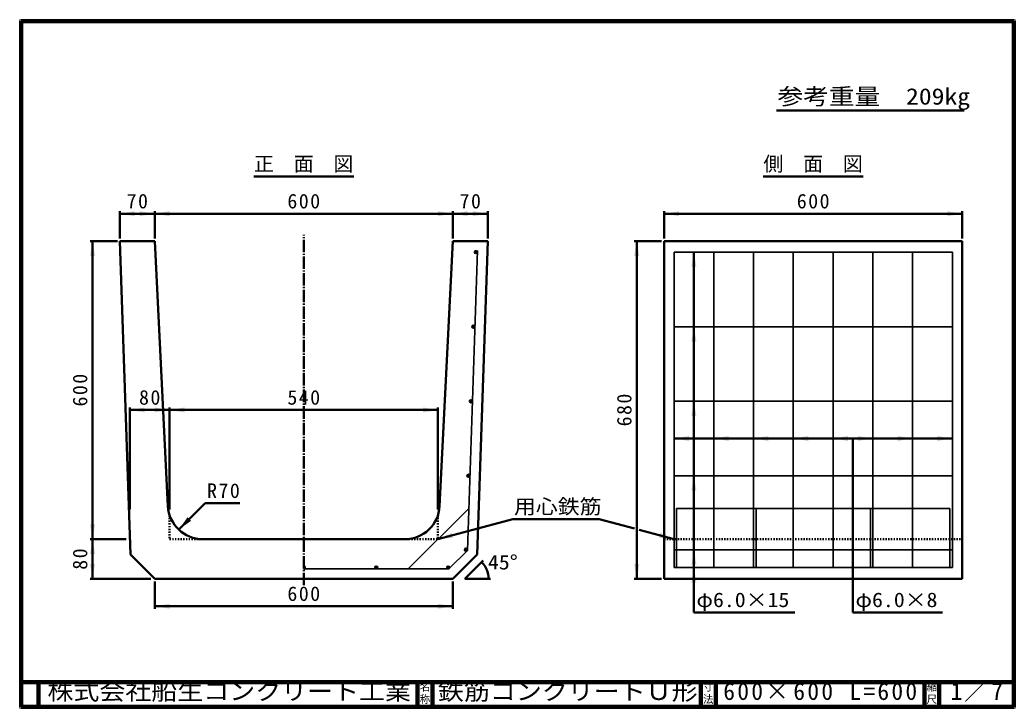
# Model space of a CAD drawing. Units: millimetres, scale not verified, with parts at other scales. Extents: x 100 to 4105, y 100 to 2870.
import ezdxf
from ezdxf.enums import TextEntityAlignment as Align

# ---------------------------------------------------------------- set-up
doc = ezdxf.new("R2010")
doc.units = ezdxf.units.MM
doc.header["$LTSCALE"] = 5
doc.linetypes.add('USER1', pattern=[13.4, 10, -1.2, 1, -1.2])
doc.linetypes.add('USER2', pattern=[2.2, 1, -1.2])
doc.layers.add('V-nasSTD', color=7, linetype='Continuous', lineweight=50)
doc.styles.add('ＭＳ ゴシック', font='')
doc.styles.get('ＭＳ ゴシック').set_extended_font_data('MS Gothic')

msp = doc.modelspace()

# ---------------------------------------------------------------- hatches: boundary and pattern name
at = {"layer": 'V-nasSTD'}
for points in [[(562.5, 2099.933), (502.5, 2089.933), (562.5, 2079.933)], [(582.5, 2079.933), (642.5, 2089.933), (582.5, 2099.933)], [(702.5, 2099.933), (642.5, 2089.933), (702.5, 2079.933)], [(1782.5, 2079.933), (1842.5, 2089.933), (1782.5, 2099.933)], [(1902.5, 2099.933), (1842.5, 2089.933), (1902.5, 2079.933)], [(1922.5, 2079.933), (1982.5, 2089.933), (1922.5, 2099.933)], [(2752.5, 2099.933), (2692.5, 2089.933), (2752.5, 2079.933)], [(3832.5, 2079.933), (3892.5, 2089.933), (3832.5, 2099.933)], [(402.5, 1919.933), (392.5, 1979.933), (382.5, 1919.933)], [(2592.5, 1919.933), (2582.5, 1979.933), (2572.5, 1919.933)], [(1940.983, 1935.181, 1), (1928.983, 1935.181, 1)], [(2822.5, 1875.181), (2812.5, 1935.181), (2802.5, 1875.181)], [(1930.983, 1635.181, 1), (1918.983, 1635.181, 1)], [(2822.5, 1575.181), (2812.5, 1635.181), (2802.5, 1575.181)], [(1920.983, 1335.181, 1), (1908.983, 1335.181, 1)], [(2822.5, 1275.181), (2812.5, 1335.181), (2802.5, 1275.181)], [(602.5, 1309.933), (542.5, 1299.933), (602.5, 1289.933)], [(642.5, 1289.933), (702.5, 1299.933), (642.5, 1309.933)], [(762.5, 1309.933), (702.5, 1299.933), (762.5, 1289.933)], [(1722.5, 1289.933), (1782.5, 1299.933), (1722.5, 1309.933)], [(2792.5, 1195.181), (2732.5, 1185.181), (2792.5, 1175.181)], [(2952.5, 1195.181), (2892.5, 1185.181), (2952.5, 1175.181)], [(3112.5, 1195.181), (3052.5, 1185.181), (3112.5, 1175.181)], [(3272.5, 1195.181), (3212.5, 1185.181), (3272.5, 1175.181)], [(3432.5, 1195.181), (3372.5, 1185.181), (3432.5, 1175.181)], [(3472.5, 1175.181), (3532.5, 1185.181), (3472.5, 1195.181)], [(3632.5, 1175.181), (3692.5, 1185.181), (3632.5, 1195.181)], [(3792.5, 1175.181), (3852.5, 1185.181), (3792.5, 1195.181)], [(1910.983, 1035.181, 1), (1898.983, 1035.181, 1)], [(2822.5, 975.181), (2812.5, 1035.181), (2802.5, 975.181)], [(774.539, 867.994), (739.183, 818.497), (788.681, 853.852)], [(382.5, 839.933), (392.5, 779.933), (402.5, 839.933)], [(1837.867, 805.122), (1782.5, 779.933), (1843.044, 785.803)], [(2677.133, 805.122), (2732.5, 779.933), (2671.956, 785.803)], [(402.5, 719.933), (392.5, 779.933), (382.5, 719.933)], [(1901.062, 737.547, 1), (1889.062, 737.547, 1)], [(2822.5, 677.547), (2812.5, 737.547), (2802.5, 677.547)], [(382.5, 679.933), (392.5, 619.933), (402.5, 679.933)], [(1242.5, 671.933, -1), (1242.5, 659.933)], [(1540.216, 665.933, 1), (1528.216, 665.933, 1)], [(1829.455, 665.933, 1), (1817.455, 665.933, 1)], [(2572.5, 679.933), (2582.5, 619.933), (2592.5, 679.933)], [(2822.5, 605.933), (2812.5, 665.933), (2802.5, 605.933)], [(702.5, 519.933), (642.5, 509.933), (702.5, 499.933)], [(1782.5, 499.933), (1842.5, 509.933), (1782.5, 519.933)]]:
    msp.add_hatch(color=256, dxfattribs=at).paths.add_polyline_path(points)

# ---------------------------------------------------------------- linework, layer by layer
at = {"layer": 'V-nasSTD', "lineweight": 100}
for p, q in [((105, 2865), (105, 105)), ((4100, 2865), (105, 2865)), ((4100, 105), (4100, 2865)), ((105, 205), (4100, 205)), ((175, 205), (175, 105)), ((1700, 205), (1700, 105)), ((1760, 205), (1760, 105)), ((2840, 205), (2840, 105)), ((2900, 205), (2900, 105)), ((3740, 205), (3740, 105)), ((3800, 205), (3800, 105)), ((105, 105), (4100, 105))]:
    msp.add_line(p, q, dxfattribs=at)
at = {"layer": 'V-nasSTD'}
for p, q in [((3144.5, 2505), (3900, 2505)), ((1041.496, 2239.933), (1443.504, 2239.933)), ((3091.496, 2239.933), (3493.504, 2239.933)), ((502.5, 2099.933), (502.5, 1989.933)), ((642.5, 2089.933), (502.5, 2089.933)), ((642.5, 2099.933), (642.5, 1989.933)), ((1842.5, 2089.933), (642.5, 2089.933)), ((1842.5, 2099.933), (1842.5, 1989.933)), ((1982.5, 2089.933), (1842.5, 2089.933)), ((1982.5, 2099.933), (1982.5, 1989.933)), ((2692.5, 2099.933), (2692.5, 1989.933)), ((3892.5, 2089.933), (2692.5, 2089.933)), ((3892.5, 2099.933), (3892.5, 1989.933)), ((492.5, 1979.933), (382.5, 1979.933)), ((392.5, 1979.933), (392.5, 779.933)), ((502.5, 1979.933), (544.569, 717.864)), ((642.5, 1979.933), (502.5, 1979.933)), ((642.5, 1979.933), (695.85, 912.942)), ((1789.15, 912.942), (1842.5, 1979.933)), ((1982.5, 1979.933), (1842.5, 1979.933)), ((1940.431, 717.864), (1982.5, 1979.933)), ((2682.5, 1979.933), (2572.5, 1979.933)), ((2582.5, 1979.933), (2582.5, 619.933)), ((2692.5, 1979.933), (2692.5, 619.933)), ((2692.5, 1979.933), (3892.5, 1979.933)), ((3892.5, 1979.933), (3892.5, 619.933)), ((2812.5, 1935.181), (2812.5, 485.181)), ((542.5, 1309.933), (542.5, 899.933)), ((702.5, 1299.933), (542.5, 1299.933)), ((702.5, 1309.933), (702.5, 899.933)), ((1782.5, 1299.933), (702.5, 1299.933)), ((1782.5, 1309.933), (1782.5, 899.933)), ((3852.5, 1185.181), (2732.5, 1185.181)), ((3452.5, 1185.181), (3452.5, 485.181)), ((739.183, 818.497), (845.249, 924.563)), ((985.249, 924.563), (845.249, 924.563)), ((2083.5, 860.586), (1782.5, 779.933)), ((2085.569, 860.863), (2083.5, 860.863)), ((2431.5, 860.586), (2083.5, 860.586)), ((2572.841, 822.714), (2431.5, 860.586)), ((2592.159, 817.538), (2732.5, 779.933)), ((527.5, 779.933), (382.5, 779.933)), ((392.5, 779.933), (392.5, 619.933)), ((835.675, 779.933), (1649.325, 779.933)), ((544.569, 717.864), (642.5, 619.933)), ((1842.5, 619.933), (1940.431, 717.864)), ((1890.5, 619.933), (1964.039, 693.472)), ((627.5, 619.933), (382.5, 619.933)), ((642.5, 619.933), (1842.5, 619.933)), ((642.5, 609.933), (642.5, 499.933)), ((1842.5, 609.933), (1842.5, 499.933)), ((1890.5, 619.933), (1994.5, 619.933)), ((2682.5, 619.933), (2572.5, 619.933)), ((2692.5, 619.933), (3892.5, 619.933)), ((1842.5, 509.933), (642.5, 509.933)), ((2812.5, 485.181), (3218.5, 485.181)), ((3452.5, 485.181), (3812.5, 485.181))]:
    msp.add_line(p, q, dxfattribs=at)
at = {"layer": 'V-nasSTD', "linetype": 'USER1'}
msp.add_line((1242.5, 594.933), (1242.5, 2004.933), dxfattribs=at)
at = {"layer": 'V-nasSTD', "lineweight": 35}
for p, q in [((1900.979, 734.981), (1941.186, 1941.181)), ((2732.5, 1935.181), (2732.5, 665.933)), ((2732.5, 1935.181), (3852.5, 1935.181)), ((2892.5, 1935.181), (2892.5, 665.933)), ((3052.5, 1935.181), (3052.5, 665.933)), ((3212.5, 1935.181), (3212.5, 665.933)), ((3372.5, 1935.181), (3372.5, 665.933)), ((3532.5, 1935.181), (3532.5, 665.933)), ((3692.5, 1935.181), (3692.5, 665.933)), ((3852.5, 1935.181), (3852.5, 665.933)), ((2732.5, 1635.181), (3852.5, 1635.181)), ((2732.5, 1335.181), (3852.5, 1335.181)), ((2732.5, 1035.181), (3852.5, 1035.181)), ((1662.5, 659.933), (1906.615, 904.048)), ((2742.5, 904.048), (2742.5, 665.933)), ((2742.5, 904.048), (3842.5, 904.048)), ((3062.5, 904.048), (3062.5, 665.933)), ((3522.5, 904.048), (3522.5, 665.933)), ((3842.5, 904.048), (3842.5, 665.933)), ((1825.931, 659.933), (1900.979, 734.981)), ((2732.5, 737.547), (3852.5, 737.547)), ((1242.5, 659.933), (1825.931, 659.933)), ((2732.5, 665.933), (3852.5, 665.933))]:
    msp.add_line(p, q, dxfattribs=at)
at = {"layer": 'V-nasSTD', "linetype": 'USER2'}
for p, q in [((702.5, 876.754), (702.5, 779.933)), ((1782.5, 876.754), (1782.5, 779.933)), ((702.5, 779.933), (835.675, 779.933)), ((1653.626, 779.999), (1782.5, 779.933)), ((2692.5, 779.933), (3892.5, 779.933))]:
    msp.add_line(p, q, dxfattribs=at)
at = {"layer": 'V-nasSTD', "lineweight": 13}
msp.add_line((1242.5, 659.933), (1242.5, 671.933), dxfattribs=at)
msp.add_lwpolyline([(100, 100), (100, 2870), (4105, 2870), (4105, 100)], close=True, dxfattribs=at)
at = {"layer": 'V-nasSTD', "lineweight": 35}
for centre in [(1934.983, 1935.181), (1924.983, 1635.181), (1914.983, 1335.181), (1904.983, 1035.181), (1895.062, 737.547), (1534.216, 665.933), (1823.455, 665.933)]:
    msp.add_circle(centre, 6, dxfattribs=at)
at = {"layer": 'V-nasSTD'}
for centre, radius, start, end in [((835.675, 919.933), 140, 182.86241, 270), ((1649.325, 919.933), 140, 270, 357.13759), ((1890.5, 619.933), 96, 0, 45)]:
    msp.add_arc(centre, radius, start, end, dxfattribs=at)
at = {"layer": 'V-nasSTD', "lineweight": 35}
msp.add_arc((1242.5, 665.933), 6, 270, 90, dxfattribs=at)
at = {"layer": 'V-nasSTD', "lineweight": 13}
msp.add_arc((1242.5, 665.933), 6, 270, 90, dxfattribs=at)

# ---------------------------------------------------------------- texts
at = {"layer": 'V-nasSTD', "style": 'ＭＳ ゴシック'}
for s, height, width, p in [('参考重量\u3000209kg', 65.98, 1.15, (3148.5, 2595)), ('用心鉄筋', 58.65, 1.1, (2088.5, 940.586)), ('45°', 58.65, 1.1, (1983.541, 716.542)), ('φ6.0×15', 58.65, 1.1, (2822.5, 565.181)), ('φ6.0×8', 58.65, 1.1, (3462.5, 565.181)), ('株式会社船生コンクリート工業', 69.65, 1.1, (210.75, 202.55)), ('鉄筋コンクリートＵ形', 69.65, 1.1, (1782.25, 202.47))]:
    msp.add_text(s, height=height, dxfattribs=dict(at, width=width)).set_placement(p, align=Align.TOP_LEFT)
for s, height, p in [('正\u3000面\u3000図', 58.65, (1041.996, 2319.933)), ('側\u3000面\u3000図', 58.65, (3091.996, 2319.933)), ('名', 30.79, (1708.982, 200.999)), ('寸', 30.79, (2848.982, 200.999)), ('縮', 30.79, (3748.982, 200.999)), ('称', 30.79, (1708.976, 151.01)), ('法', 30.79, (2848.976, 151.01)), ('尺', 30.79, (3748.976, 151.01))]:
    msp.add_text(s, height=height, dxfattribs=at).set_placement(p, align=Align.TOP_LEFT)
at = {"layer": 'V-nasSTD', "attachment_point": 1, "style": 'ＭＳ ゴシック'}
for s, insert, char_height in [('\\T1.15;70', (529.5, 2169.933), 58.65), ('\\T1.15;600', (1176.5, 2169.933), 58.65), ('\\T1.15;70', (1869.5, 2169.933), 58.65), ('\\T1.15;600', (3226.534, 2169.933), 58.65), ('\\T1.15;80', (579.5, 1379.933), 58.65), ('\\T1.15;540', (1176.5, 1379.933), 58.65), ('\\T1.15;R70', (853.249, 1004.563), 58.65), ('\\T1.15;600', (1176.5, 589.933), 58.65), ('\\T1.19;600×600\\~L=600', (2930.5, 202.508), 69.65), ('\\T1.15;1／7', (3845.521, 202.582), 69.65)]:
    msp.add_mtext(s, dxfattribs=dict(at, insert=insert, char_height=char_height))
at = {"layer": 'V-nasSTD', "char_height": 58.65, "attachment_point": 1, "rotation": 90, "style": 'ＭＳ ゴシック'}
for s, insert in [('\\T1.15;600', (312.5, 1313.933)), ('\\T1.15;680', (2502.5, 1233.933)), ('\\T1.15;80', (312.5, 656.933))]:
    msp.add_mtext(s, dxfattribs=dict(at, insert=insert))

doc.saveas('drawing.dxf')
